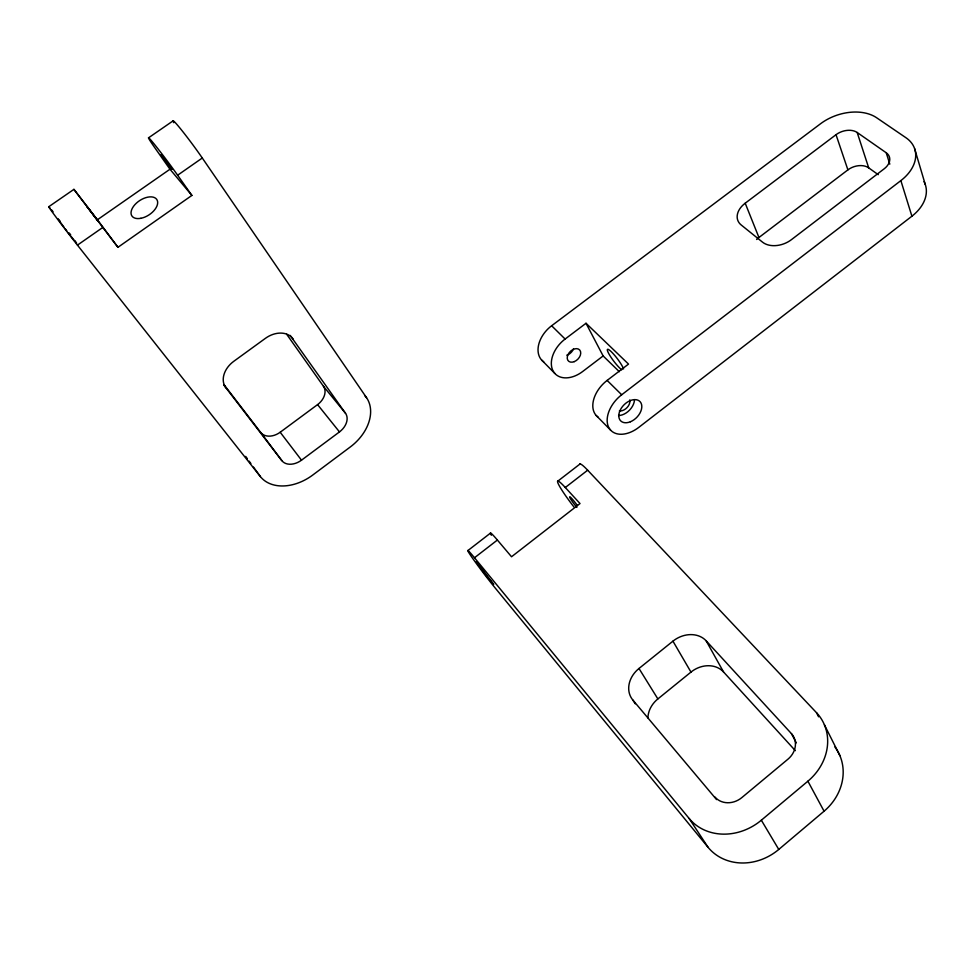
<?xml version="1.0" encoding="UTF-8"?>
<svg xmlns="http://www.w3.org/2000/svg" width="975" height="975" viewBox="0 0 975 975"><rect width="100%" height="100%" fill="white"/><g stroke="black" fill="none" stroke-linecap="round" stroke-linejoin="round"><path stroke-width="1.46" d="M708.118 847.372L689.154 818.488L474.484 557.761A28.47 1.219 52.7 0 0 471.315 556.433A28.47 1.219 52.7 0 0 495.41 588.254L708.118 847.372A52.053 46.032 -37.4 0 0 778.769 849.444L824.07 811.2A51.541 45.667 -32.3 0 0 834.892 746.984M689.154 818.488A53.332 46.52 -36.4 0 0 761.341 820.207L807.897 781.194A52.821 46.13 -31.8 0 0 816.55 712.749L587.669 470.206A28.068 3.254 52.4 0 0 579.674 464.332M647.924 717.868A24.692 20.707 -35.4 0 1 657.869 698.929L690.97 672.092A24.521 20.585 -32.8 0 1 723.535 671.958L795.344 750.665M635.273 703.816L632.872 700.062A25.277 20.865 -34.8 0 1 638.991 668.484L672.945 641.16A25.094 20.743 -32.4 0 1 706.156 640.819L791.42 733.614L796.356 742.913M924.044 181.642A41.438 28.86 -18.1 0 1 911.905 216.206L638.808 427.355A27.312 17.916 -45.4 0 1 608.814 427.574A27.312 17.916 -45.4 0 1 621.697 394.765L900.863 180.607A42.254 28.86 -18.4 0 0 905.958 137.743L876.659 117.768A41.486 27.946 -19.1 0 0 820.56 123.74L551.631 325.76A26.045 18.062 -45.2 0 0 543.733 361.883M474.484 557.761L497.384 540.04L511.534 556.762L580.015 503.539L565.293 487.512A28.141 2.852 52.5 0 0 558.151 483.551A28.141 2.852 52.5 0 0 573.873 506.89M565.293 487.512L587.669 470.206M467.915 550.546L490.596 533.02M557.871 481.089L580.04 463.978M598.333 417.361A27.056 17.952 -45.4 0 1 607.133 380.421L628.522 364.089L586.012 323.273L565.11 339.044A26.288 18.05 -45.2 0 0 553.117 371.012A26.288 18.05 -45.2 0 0 582.684 371.499L603.135 355.948L586.012 323.273M756.637 239.484A20.524 14.454 -21.7 0 1 758.94 237.498L847.897 169.882A15.259 10.481 -18.9 0 1 868.701 167.858L878.256 174.683M886.226 152.77A15.844 10.823 -18.4 0 1 884.191 168.797L791.371 239.704A21.218 14.82 -21.3 0 1 762.523 242.153L741.146 224.933A20.926 14.442 -21.8 0 1 745.205 203.202L836.026 134.696A15.563 10.481 -19.1 0 1 857.183 132.49L886.226 152.77L889.797 164.153M224.165 385.503L281.848 460.651A15.953 11.42 -36.1 0 0 301.507 460.176L339.471 431.913A15.795 11.359 -37.6 0 0 345.552 413.339L290.184 335.412M224.116 384.808L260.727 432.486A15.661 11.407 -35.6 0 0 280.191 432.242L317.57 404.613A15.515 11.359 -37.2 0 0 323.444 386.258L286.699 334.291M48.75 206.737L73.917 189.357L117.951 247.297L191.88 195.427L177.633 175.22A30.152 1.158 53.3 0 0 152.173 141.594A30.152 1.158 53.3 0 0 155.793 149.151L169.979 169.223L191.88 195.427M73.917 189.357L97.39 219.777L169.979 169.223M50.091 208.163A30.542 0.658 52.5 0 0 55.441 216.365A30.542 0.658 52.5 0 0 77.452 245.127L102.728 227.492M177.633 175.22L202.288 158.011L366.563 397.727A42.132 30.298 -37.6 0 1 350.281 446.977L312.731 475.044A42.534 30.444 -36.1 0 1 260.386 476.592L77.452 245.127M148.493 137.853L173.05 120.888M76.611 243.141L76.001 242.519M603.135 355.948L619.344 371.694M551.631 325.76L565.11 339.044M607.133 380.421L621.697 394.765M541.6 360.007L554.872 373.486M596.212 415.508L610.533 430.06M58.719 219.594L58.061 218.912L58.793 220.106M632.872 700.062L716.576 799.598M364.613 395.411L366.563 397.727M59.365 220.362L60.206 221.386M323.444 386.258L345.552 413.339M74.551 240.764L71.078 236.401M317.57 404.613L339.471 431.913M68.25 232.757L69.7 234.622M93.039 214.585L97.914 220.898L86.86 206.371L92.162 213.44M280.191 432.242L301.507 460.176M65.325 228.942L66.787 230.843M69.347 233.123L70.724 234.951M63.923 227.077L59.475 221.069M260.727 432.486L281.848 460.651M97.39 219.777L117.951 247.297M245.663 456.385L247.394 458.762M249.125 461.138L250.868 463.515M253.463 467.086L260.386 476.592M75.148 240.91L75.831 241.885M638.991 668.484L657.869 698.929M761.341 820.207L778.769 849.444M672.945 641.16L690.97 672.092M706.156 640.819L723.535 671.958M807.897 781.194L824.07 811.2M824.411 724.815L839.902 755.649M816.55 712.749L818.586 716.796M745.205 203.202L758.94 237.498M836.026 134.696L847.897 169.882M857.183 132.49L868.701 167.858M900.863 180.607L911.905 216.206M914.611 148.639L925.251 184.433M621.709 369.781A13.284 2.169 52.7 0 1 608.936 353.937A13.284 2.169 52.7 0 1 612.105 352.536A13.284 2.169 52.7 0 1 623.561 368.952M573.471 348.879A7.849 5.411 -45.2 0 1 566.78 355.192M634.445 400.433A13.589 8.97 -45.4 0 1 618.577 415.521M629.753 399.933A8.153 5.375 -45.4 0 1 627.035 407.611A8.153 5.375 -45.4 0 1 619.405 410.853M491.363 535.251A28.385 1.633 52.6 0 1 497.384 540.04M576.883 507.402A8.446 0.853 52.5 0 1 569.619 496.848A8.446 0.853 52.5 0 1 577.395 505.574M714.992 797.05A20 17.44 -36.4 0 0 741.865 797.574L787.983 759.159A19.805 17.294 -31.8 0 0 791.42 733.614M173.782 122.692A30.067 1.597 53.5 0 1 181.021 129.407A30.067 1.597 53.5 0 1 202.288 158.011M51.407 209.723A30.542 0.658 52.5 0 1 53.101 211.794M225.92 387.843A22.242 16.672 -35 0 1 233.842 361.262L265.468 338.301A22.072 16.612 -36.4 0 1 293.073 338.922M476.482 561.856L485.233 574.409L493.703 584.439L476.482 561.856M161.253 154.818L172.002 169.284L161.253 154.818M630.398 421.773A13.662 8.958 -45.4 0 0 640.222 401.822A13.662 8.958 -45.4 0 0 620.283 409.987A13.662 8.958 -45.4 0 0 630.398 421.773M574.19 361.664A7.885 5.411 -45.2 0 0 579.711 350.013A7.885 5.411 -45.2 0 0 568.023 354.583A7.885 5.411 -45.2 0 0 574.19 361.664M140.875 218.303A14.905 8.531 -33.3 0 0 157.231 200.302A14.905 8.531 -33.3 0 0 134.977 204.567A14.905 8.531 -33.3 0 0 140.875 218.303"/></g></svg>
